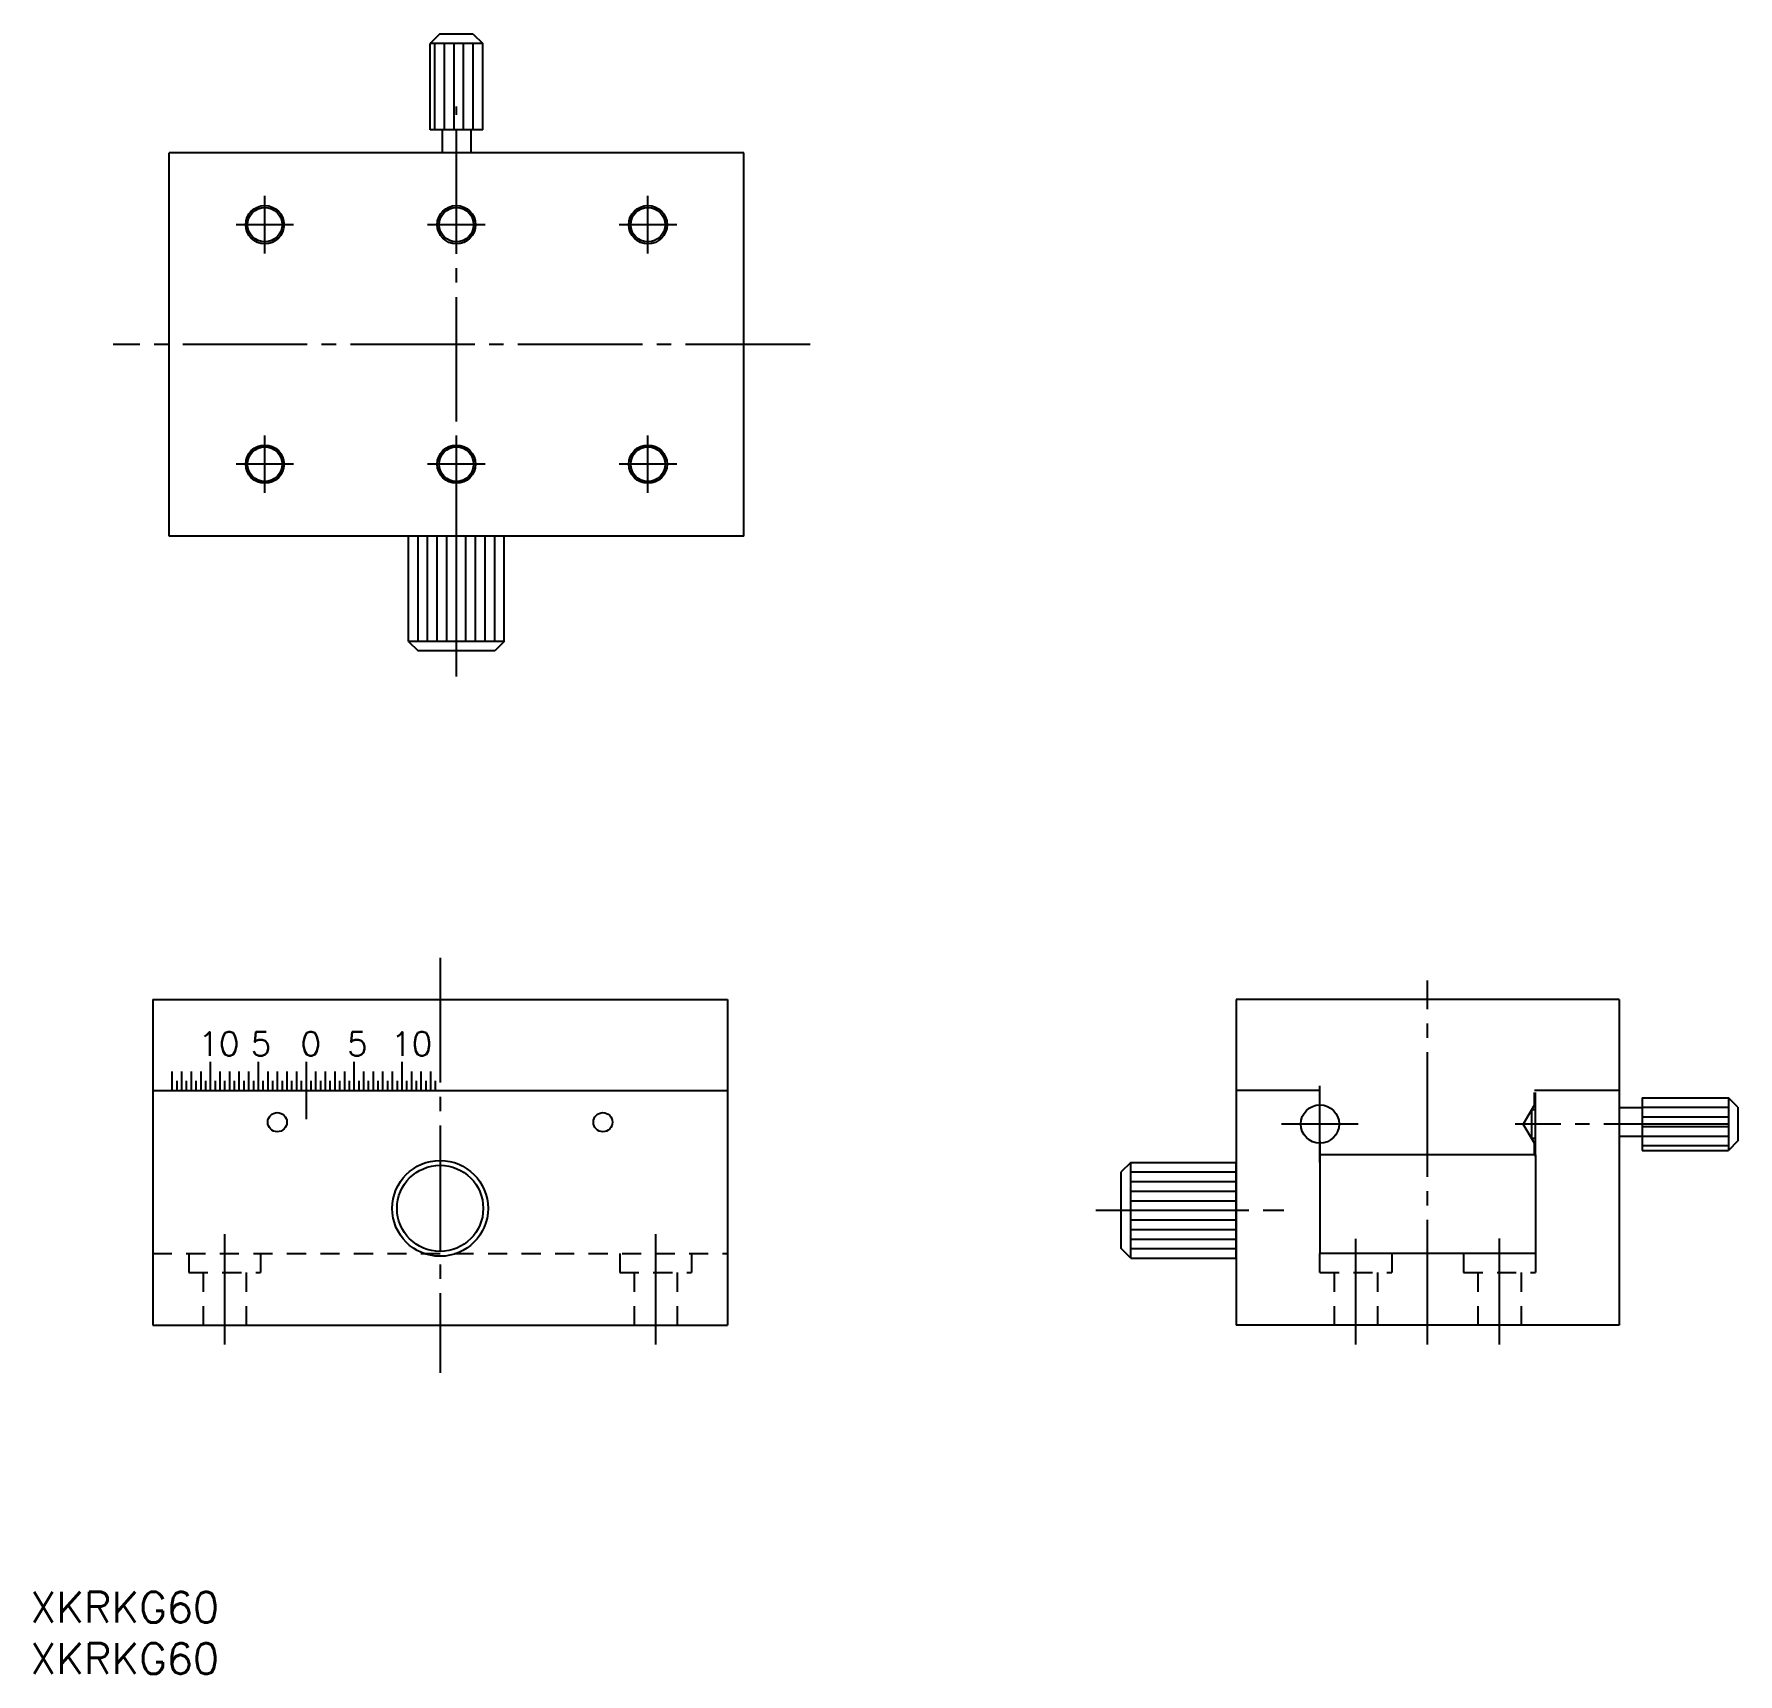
# Model space of a CAD drawing. Extents: x 85 to 263, y 157 to 328.
import ezdxf

# ---------------------------------------------------------------- set-up
doc = ezdxf.new("R2010")
doc.units = 0
doc.linetypes.add('CENTER', pattern=[17.5, 13, -1.5, 1.5, -1.5])
doc.linetypes.add('DASHED', pattern=[3.5, 2, -1.5])
doc.layers.get('0').update_dxf_attribs({"linetype": 'CONTINUOUS'})
doc.layers.add('CENTER', color=1, linetype='CENTER')
doc.styles.get("Standard").update_dxf_attribs({"font": 'txt.shx', "bigfont": '@extfont2.shx'})

# ---------------------------------------------------------------- blocks, each defined once
blk = doc.blocks.new('*U2')
at = {"color": 7, "linetype": 'CONTINUOUS'}
blk.add_text('XKRKG60', height=3.2, dxfattribs=at).set_placement((59.23, 153.29))
blk = doc.blocks.new('*U3')
at = {"color": 7, "linetype": 'CONTINUOUS'}
blk.add_text('XKRKG60', height=3.2, dxfattribs=at).set_placement((59.23, 147.93))

msp = doc.modelspace()

# ---------------------------------------------------------------- linework, layer by layer
at = {"color": 7, "linetype": 'CONTINUOUS'}
for p, q in [((127.54, 328.42), (126.54, 327.42)), ((126.54, 318.42), (126.54, 327.42)), ((132.04, 327.42), (126.54, 327.42)), ((131.04, 328.42), (127.54, 328.42)), ((131.04, 328.42), (132.04, 327.42)), ((132.04, 318.42), (132.04, 327.42)), ((132.04, 318.42), (126.54, 318.42)), ((127.79, 318.42), (127.79, 316.02)), ((130.79, 318.42), (130.79, 316.02)), ((99.29, 276.02), (99.29, 316.02)), ((159.29, 316.02), (99.29, 316.02)), ((159.29, 276.02), (159.29, 316.02)), ((159.29, 276.02), (99.29, 276.02)), ((134.29, 276.02), (124.29, 276.02)), ((124.29, 265.02), (124.29, 276.02)), ((134.29, 265.02), (134.29, 276.02)), ((134.29, 265.02), (124.29, 265.02)), ((124.29, 265.02), (125.29, 264.02)), ((133.29, 264.02), (125.29, 264.02)), ((134.29, 265.02), (133.29, 264.02)), ((97.59, 227.63), (157.59, 227.63)), ((97.59, 227.63), (97.59, 193.63)), ((97.59, 227.63), (97.59, 193.63)), ((157.59, 227.63), (157.59, 193.63)), ((250.7, 227.63), (210.7, 227.63)), ((210.7, 227.63), (210.7, 193.63)), ((250.7, 227.63), (250.7, 193.63)), ((97.59, 218.13), (157.59, 218.13)), ((219.45, 218.13), (210.7, 218.13)), ((219.45, 216.63), (219.45, 217.93)), ((250.7, 218.13), (241.85, 218.13)), ((241.85, 216.63), (241.85, 217.93)), ((241.95, 211.23), (241.95, 217.93)), ((253.1, 217.38), (253.1, 211.88)), ((253.1, 217.38), (262.1, 217.38)), ((262.1, 217.38), (262.1, 211.88)), ((263.1, 216.38), (262.1, 217.38)), ((241.85, 216.63), (240.69, 214.63)), ((241.95, 216.13), (241.56, 216.13)), ((241.56, 216.13), (241.56, 213.13)), ((253.1, 216.33), (250.7, 216.33)), ((263.1, 216.38), (263.1, 212.88)), ((241.85, 212.63), (240.69, 214.63)), ((219.45, 212.83), (219.45, 201.13)), ((241.95, 213.13), (241.56, 213.13)), ((241.85, 211.43), (241.85, 212.63)), ((253.1, 213.33), (250.7, 213.33)), ((253.1, 211.88), (262.1, 211.88)), ((263.1, 212.88), (262.1, 211.88)), ((199.7, 210.63), (198.7, 209.63)), ((199.7, 210.63), (210.7, 210.63)), ((199.7, 200.63), (199.7, 210.63)), ((210.7, 200.63), (210.7, 210.63)), ((241.85, 211.43), (219.45, 211.43)), ((241.95, 211.43), (241.95, 201.13)), ((198.7, 201.63), (198.7, 209.63)), ((199.7, 200.63), (198.7, 201.63)), ((241.95, 201.13), (219.45, 201.13)), ((199.7, 200.63), (210.7, 200.63)), ((97.59, 193.63), (157.59, 193.63)), ((250.7, 193.63), (210.7, 193.63))]:
    msp.add_line(p, q, dxfattribs=at)
at = {"color": 3, "linetype": 'CONTINUOUS'}
for p, q in [((127.04, 318.42), (127.04, 327.42)), ((128.04, 318.42), (128.04, 327.42)), ((129.04, 318.42), (129.04, 327.42)), ((130.04, 318.42), (130.04, 327.42)), ((131.04, 318.42), (131.04, 327.42)), ((125.29, 265.02), (125.29, 276.02)), ((126.29, 265.02), (126.29, 276.02)), ((127.29, 265.02), (127.29, 276.02)), ((128.29, 265.02), (128.29, 276.02)), ((129.29, 265.02), (129.29, 276.02)), ((130.29, 265.02), (130.29, 276.02)), ((131.29, 265.02), (131.29, 276.02)), ((132.29, 265.02), (132.29, 276.02)), ((133.29, 265.02), (133.29, 276.02)), ((103.59, 221.13), (103.59, 218.13)), ((108.59, 221.13), (108.59, 218.13)), ((113.59, 221.13), (113.59, 215.13)), ((118.59, 221.13), (118.59, 218.13)), ((123.59, 221.13), (123.59, 218.13)), ((99.59, 220.13), (99.59, 218.13)), ((100.09, 219.13), (100.09, 218.13)), ((100.59, 220.13), (100.59, 218.13)), ((101.09, 219.13), (101.09, 218.13)), ((101.59, 220.13), (101.59, 218.13)), ((102.09, 219.13), (102.09, 218.13)), ((102.59, 220.13), (102.59, 218.13)), ((103.09, 219.13), (103.09, 218.13)), ((104.09, 219.13), (104.09, 218.13)), ((104.59, 220.13), (104.59, 218.13)), ((105.09, 219.13), (105.09, 218.13)), ((105.59, 220.13), (105.59, 218.13)), ((106.09, 219.13), (106.09, 218.13)), ((106.59, 220.13), (106.59, 218.13)), ((107.09, 219.13), (107.09, 218.13)), ((107.59, 220.13), (107.59, 218.13)), ((108.09, 219.13), (108.09, 218.13)), ((109.09, 219.13), (109.09, 218.13)), ((109.59, 220.13), (109.59, 218.13)), ((110.09, 219.13), (110.09, 218.13)), ((110.59, 220.13), (110.59, 218.13)), ((111.09, 219.13), (111.09, 218.13)), ((111.59, 220.13), (111.59, 218.13)), ((112.09, 219.13), (112.09, 218.13)), ((112.59, 220.13), (112.59, 218.13)), ((113.09, 219.13), (113.09, 218.13)), ((114.09, 219.13), (114.09, 218.13)), ((114.59, 220.13), (114.59, 218.13)), ((115.09, 219.13), (115.09, 218.13)), ((115.59, 220.13), (115.59, 218.13)), ((116.09, 219.13), (116.09, 218.13)), ((116.59, 220.13), (116.59, 218.13)), ((117.09, 219.13), (117.09, 218.13)), ((117.59, 220.13), (117.59, 218.13)), ((118.09, 219.13), (118.09, 218.13)), ((119.09, 219.13), (119.09, 218.13)), ((119.59, 220.13), (119.59, 218.13)), ((120.09, 219.13), (120.09, 218.13)), ((120.59, 220.13), (120.59, 218.13)), ((121.09, 219.13), (121.09, 218.13)), ((121.59, 220.13), (121.59, 218.13)), ((122.09, 219.13), (122.09, 218.13)), ((122.59, 220.13), (122.59, 218.13)), ((123.09, 219.13), (123.09, 218.13)), ((124.09, 219.13), (124.09, 218.13)), ((124.59, 220.13), (124.59, 218.13)), ((125.09, 219.13), (125.09, 218.13)), ((125.59, 220.13), (125.59, 218.13)), ((126.09, 219.13), (126.09, 218.13)), ((126.59, 220.13), (126.59, 218.13)), ((127.09, 219.13), (127.09, 218.13)), ((253.1, 216.38), (262.1, 216.38)), ((253.1, 215.38), (262.1, 215.38)), ((253.1, 214.38), (262.1, 214.38)), ((253.1, 213.38), (262.1, 213.38)), ((253.1, 212.38), (262.1, 212.38)), ((199.7, 209.63), (210.7, 209.63)), ((199.7, 208.63), (210.7, 208.63)), ((199.7, 207.63), (210.7, 207.63)), ((199.7, 206.63), (210.7, 206.63)), ((199.7, 205.63), (210.7, 205.63)), ((199.7, 204.63), (210.7, 204.63)), ((199.7, 203.63), (210.7, 203.63)), ((199.7, 202.63), (210.7, 202.63)), ((199.7, 201.63), (210.7, 201.63))]:
    msp.add_line(p, q, dxfattribs=at)
at = {"color": 3, "linetype": 'DASHED'}
for p, q in [((97.59, 201.13), (157.59, 201.13)), ((101.34, 201.13), (101.34, 199.13)), ((108.84, 201.13), (108.84, 199.13)), ((146.34, 201.13), (146.34, 199.13)), ((153.84, 201.13), (153.84, 199.13)), ((219.45, 199.13), (219.45, 201.13)), ((226.95, 201.13), (226.95, 199.13)), ((234.45, 201.13), (234.45, 199.13)), ((241.95, 201.13), (241.95, 199.13)), ((101.34, 199.13), (108.84, 199.13)), ((102.84, 199.13), (102.84, 193.63)), ((107.34, 199.13), (107.34, 193.63)), ((146.34, 199.13), (153.84, 199.13)), ((147.84, 199.13), (147.84, 193.63)), ((152.34, 199.13), (152.34, 193.63)), ((219.45, 199.13), (226.95, 199.13)), ((220.95, 199.13), (220.95, 193.63)), ((225.45, 199.13), (225.45, 193.63)), ((234.45, 199.13), (241.95, 199.13)), ((235.95, 199.13), (235.95, 193.63)), ((240.45, 199.13), (240.45, 193.63))]:
    msp.add_line(p, q, dxfattribs=at)
at = {"color": 3, "linetype": 'CONTINUOUS'}
for centre in [(109.29, 308.52), (129.29, 308.52), (149.29, 308.52), (109.29, 283.52), (129.29, 283.52), (149.29, 283.52)]:
    msp.add_circle(centre, 2, dxfattribs=at)
at = {"color": 7, "linetype": 'CONTINUOUS'}
for centre, radius in [((109.29, 308.52), 1.8), ((129.29, 308.52), 1.8), ((149.29, 308.52), 1.8), ((109.29, 283.52), 1.8), ((129.29, 283.52), 1.8), ((149.29, 283.52), 1.8), ((110.59, 214.83), 1), ((144.59, 214.83), 1), ((219.45, 214.63), 2), ((127.59, 205.83), 5), ((127.59, 205.83), 4.5)]:
    msp.add_circle(centre, radius, dxfattribs=at)
at = {"layer": 'CENTER', "color": 1, "linetype": 'CENTER'}
for p, q in [((129.29, 270.47), (129.29, 320.86)), ((109.29, 305.52), (109.29, 311.52)), ((129.29, 305.52), (129.29, 311.52)), ((149.29, 305.52), (149.29, 311.52)), ((112.29, 308.52), (106.29, 308.52)), ((132.29, 308.52), (126.29, 308.52)), ((152.29, 308.52), (146.29, 308.52)), ((166.22, 296.02), (93.45, 296.02)), ((109.29, 280.52), (109.29, 286.52)), ((129.29, 280.52), (129.29, 286.52)), ((149.29, 280.52), (149.29, 286.52)), ((112.29, 283.52), (106.29, 283.52)), ((132.29, 283.52), (126.29, 283.52)), ((152.29, 283.52), (146.29, 283.52)), ((129.29, 261.36), (129.29, 281.02)), ((127.59, 231.98), (127.59, 188.67)), ((230.7, 191.63), (230.7, 229.63)), ((219.45, 210.63), (219.45, 218.63)), ((223.45, 214.63), (215.45, 214.63)), ((262.1, 214.63), (239.84, 214.63)), ((196.04, 205.63), (215.7, 205.63)), ((105.09, 203.13), (105.09, 191.63)), ((150.09, 203.13), (150.09, 191.63)), ((223.2, 191.63), (223.2, 202.66)), ((238.2, 191.63), (238.2, 202.7))]:
    msp.add_line(p, q, dxfattribs=at)

# ---------------------------------------------------------------- block references
at = {"color": 7, "linetype": 'CONTINUOUS'}
for name in ['*U2', '*U3']:
    msp.add_blockref(name, (25.55, 9.3), dxfattribs=at)

# ---------------------------------------------------------------- texts
at = {"color": 3, "linetype": 'CONTINUOUS'}
for s, p in [('10', (102.35, 221.76)), ('5', (107.82, 221.76)), ('0', (113.02, 221.76)), ('5', (117.88, 221.76)), ('10', (122.48, 221.76))]:
    msp.add_text(s, height=2.5, dxfattribs=at).set_placement(p)

doc.saveas('drawing.dxf')
